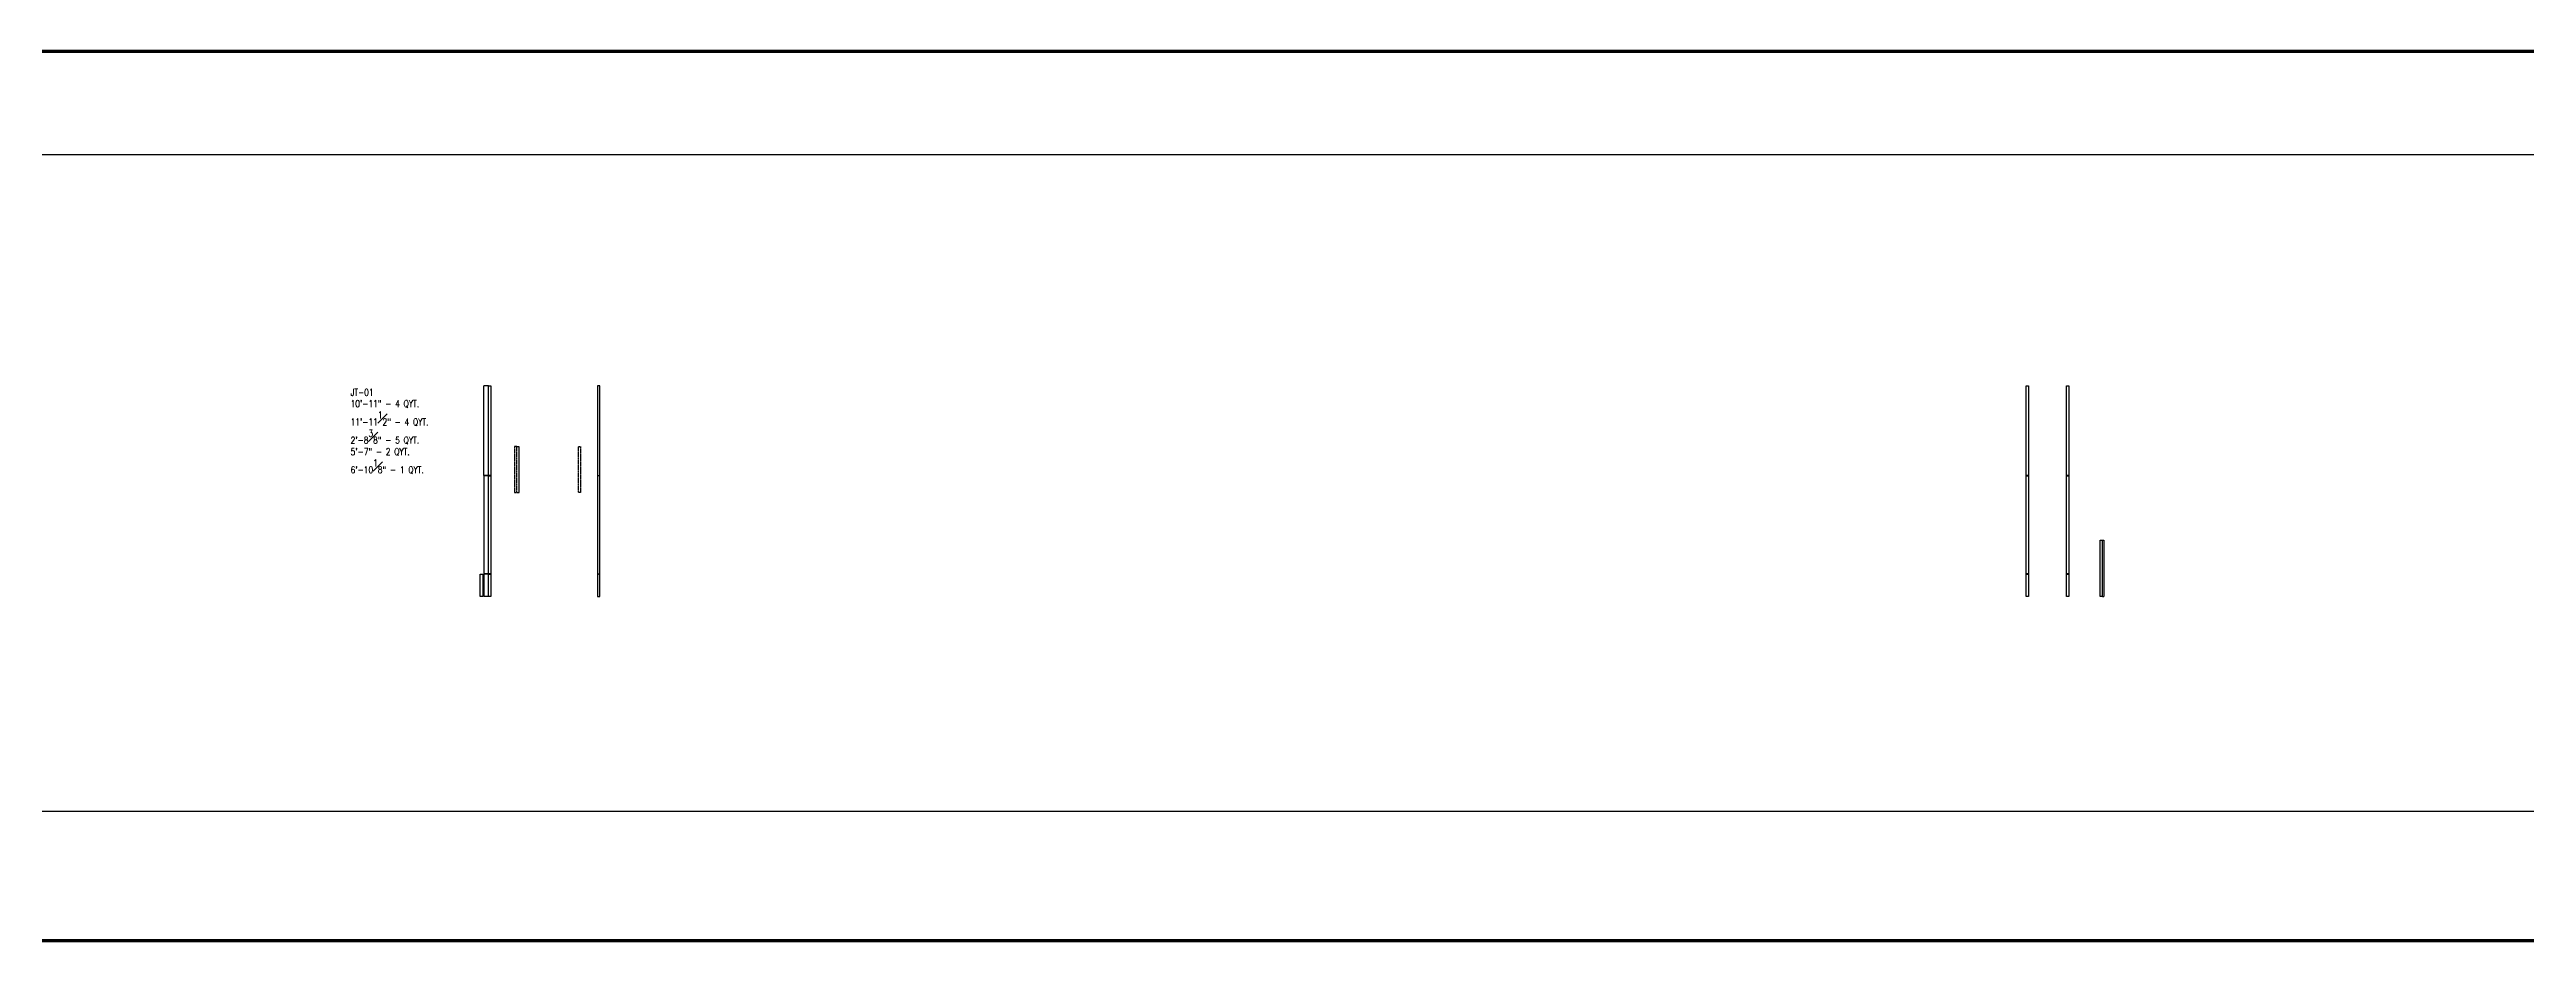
# Model space of a CAD drawing. Header units: inches. Extents: x 0 to 14480, y -2 to 5324.
# Drawn here: x 7240 to 10860, y -2 to 1302 of the extents above; entities that cross this region are included whole.
import ezdxf

# ---------------------------------------------------------------- set-up
doc = ezdxf.new("R2010")
doc.units = ezdxf.units.IN
doc.header["$MEASUREMENT"] = 0
doc.linetypes.add('NBK_Hidden', pattern=[0.125, 0.083333, -0.041667])
doc.layers.add('!Extrusion', color=140, linetype='Continuous', lineweight=25)
doc.layers.add('0 @ 1', color=7, linetype='Continuous')
doc.styles.add('Romans', font='romans.shx', dxfattribs={"width": 0.8})
doc.dimstyles.new('NBK$0', dxfattribs={"dimtxt": 0.0625, "dimasz": 0.046875, "dimexe": 0, "dimexo": 0.03125, "dimgap": 0.03, "dimtad": 3, "dimdec": 4, "dimzin": 3, "dimdsep": 46, "dimlunit": 4, "dimtxsty": 'Romans', "dimblk": 'DOT', "dimblk1": 'DOT', "dimblk2": 'DOT', "dimcen": 0, "dimazin": 2, "dimtfac": 0.8, "dimtdec": 4, "dimtmove": 2, "dimatfit": 2, "dimfxl": 1, "dimtfill": 1, "dimfrac": 1, "dimtolj": 1, "dimtzin": 0, "dimarcsym": 1})

# ---------------------------------------------------------------- blocks, each defined once
blk = doc.blocks.new('_Dot')
at = {"color": 0, "linetype": 'ByBlock', "lineweight": -2}
blk.add_line((-0.5, 0), (-1, 0), dxfattribs=at)
at = {"color": 0, "linetype": 'ByBlock', "const_width": 0.5}
blk.add_lwpolyline([(-0.25, 0, 1), (0.25, 0, 1)], format="xyb", close=True, dxfattribs=at)
blk = doc.blocks.new('*D371')
at = {"layer": '0 @ 1', "color": 0, "lineweight": -2}
for p, q in [((2358.5, 82.1), (2360.8, 82.1)), ((2360.8, 82.1), (2360.8, 0)), ((2358.5, 0), (2360.8, 0))]:
    blk.add_line(p, q, dxfattribs=at)
at = {"layer": 'Defpoints', "color": 0}
for p in [(2358.4, 82.1), (2358.4, 0), (2360.8, 0)]:
    blk.add_point(p, dxfattribs=at)
at = {"layer": '0 @ 1', "color": 0, "lineweight": -2, "xscale": 0.046875, "yscale": 0.046875, "zscale": 0.046875}
for p, rotation in [((2360.8, 82.1), 90), ((2360.8, 0), 270)]:
    blk.add_blockref('_Dot', p, dxfattribs=dict(at, rotation=rotation))
at = {"layer": '0 @ 1', "color": 0, "char_height": 0.0625, "attachment_point": 5, "rotation": 90, "style": 'Romans'}
for s, insert in [('\\A1;6\'-10{\\H0.800000x;\\S1#8;}"', (2360.7, 41.1)), ('\\A1;[2086]', (2360.9, 41.1))]:
    blk.add_mtext(s, dxfattribs=dict(at, insert=insert))
blk = doc.blocks.new('*D372')
at = {"layer": '0 @ 1', "color": 0, "lineweight": -2}
for p, q in [((41.3, 219), (44.8, 219)), ((44.8, 152), (44.8, 218.9)), ((41.3, 152), (44.8, 152))]:
    blk.add_line(p, q, dxfattribs=at)
at = {"layer": 'Defpoints', "color": 0}
for p in [(41.3, 219), (44.8, 219), (41.3, 152)]:
    blk.add_point(p, dxfattribs=at)
at = {"layer": '0 @ 1', "color": 0, "lineweight": -2, "xscale": 0.046875, "yscale": 0.046875, "zscale": 0.046875}
for p, rotation in [((44.8, 219), 90), ((44.8, 152), 270)]:
    blk.add_blockref('_Dot', p, dxfattribs=dict(at, rotation=rotation))
at = {"layer": '0 @ 1', "color": 0, "char_height": 0.0625, "attachment_point": 5, "rotation": 90, "style": 'Romans'}
for s, insert in [('\\A1;5\'-7"', (44.8, 185.5)), ('\\A1;[1701]', (44.9, 185.5))]:
    blk.add_mtext(s, dxfattribs=dict(at, insert=insert))
blk = doc.blocks.new('*D373')
at = {"layer": '0 @ 1', "color": 0, "lineweight": -2}
for p, q in [((0, 32.4), (-7.1, 32.4)), ((-7.1, 32.4), (-7.1, 0)), ((0, 0), (-7.1, 0))]:
    blk.add_line(p, q, dxfattribs=at)
at = {"layer": 'Defpoints', "color": 0}
for p in [(-7.1, 0), (0, 32.4), (0, 0)]:
    blk.add_point(p, dxfattribs=at)
at = {"layer": '0 @ 1', "color": 0, "lineweight": -2, "xscale": 0.046875, "yscale": 0.046875, "zscale": 0.046875}
for p, rotation in [((-7.1, 32.4), 90), ((-7.1, 0), 270)]:
    blk.add_blockref('_Dot', p, dxfattribs=dict(at, rotation=rotation))
at = {"layer": '0 @ 1', "color": 0, "char_height": 0.0625, "attachment_point": 5, "rotation": 90, "style": 'Romans'}
for s, insert in [('\\A1;2\'-8{\\H0.800000x;\\S3#8;}"', (-7.2, 16.2)), ('\\A1;[823]', (-7.1, 16.2))]:
    blk.add_mtext(s, dxfattribs=dict(at, insert=insert))
blk = doc.blocks.new('*D374')
at = {"layer": '0 @ 1', "color": 0, "lineweight": -2}
for p, q in [((0, 176.4), (-7.1, 176.4)), ((-7.1, 176.3), (-7.1, 32.9)), ((0, 32.9), (-7.1, 32.9))]:
    blk.add_line(p, q, dxfattribs=at)
at = {"layer": 'Defpoints', "color": 0}
for p in [(0, 176.4), (-7.1, 32.9), (0, 32.9)]:
    blk.add_point(p, dxfattribs=at)
at = {"layer": '0 @ 1', "color": 0, "lineweight": -2, "xscale": 0.046875, "yscale": 0.046875, "zscale": 0.046875}
for p, rotation in [((-7.1, 176.4), 90), ((-7.1, 32.9), 270)]:
    blk.add_blockref('_Dot', p, dxfattribs=dict(at, rotation=rotation))
at = {"layer": '0 @ 1', "color": 0, "char_height": 0.0625, "attachment_point": 5, "rotation": 90, "style": 'Romans'}
for s, insert in [('\\A1;11\'-11{\\H0.800000x;\\S1#2;}"', (-7.2, 104.6)), ('\\A1;[3645]', (-7.1, 104.6))]:
    blk.add_mtext(s, dxfattribs=dict(at, insert=insert))
blk = doc.blocks.new('*D375')
at = {"layer": '0 @ 1', "color": 0, "lineweight": -2}
for p, q in [((0, 307.8), (-7.1, 307.8)), ((-7.1, 176.9), (-7.1, 307.8)), ((0, 176.8), (-7.1, 176.8))]:
    blk.add_line(p, q, dxfattribs=at)
at = {"layer": 'Defpoints', "color": 0}
for p in [(-7.1, 307.8), (0, 307.8), (0, 176.8)]:
    blk.add_point(p, dxfattribs=at)
at = {"layer": '0 @ 1', "color": 0, "lineweight": -2, "xscale": 0.046875, "yscale": 0.046875, "zscale": 0.046875}
for p, rotation in [((-7.1, 307.8), 90), ((-7.1, 176.8), 270)]:
    blk.add_blockref('_Dot', p, dxfattribs=dict(at, rotation=rotation))
at = {"layer": '0 @ 1', "color": 0, "char_height": 0.0625, "attachment_point": 5, "rotation": 90, "style": 'Romans'}
for s, insert in [('\\A1;10\'-11"', (-7.2, 242.3)), ('\\A1;[3327.5]', (-7.1, 242.3))]:
    blk.add_mtext(s, dxfattribs=dict(at, insert=insert))
blk = doc.blocks.new('BOTTOM3')
at = {"layer": '!Extrusion', "color": 156}
for points in [[(0, 176.8125), (0, 307.8125), (2.22441, 307.8125, 1), (2.5, 307.8125), (3.24803, 307.8125), (3.24803, 176.8125)], [(162.59252, 176.8125), (162.59252, 307.8125), (160.36811, 307.8125, -1), (160.09252, 307.8125), (159.34448, 307.8125), (159.34448, 176.8125)], [(2247.125, 176.8125), (2247.125, 307.8125), (2249.34941, 307.8125, 1), (2249.625, 307.8125), (2250.37303, 307.8125), (2250.37303, 176.8125)], [(2306.28198, 176.8125), (2306.28198, 307.8125), (2308.50639, 307.8125, 1), (2308.78198, 307.8125), (2309.53002, 307.8125), (2309.53002, 176.8125)]]:
    blk.add_lwpolyline(points, format="xyb", close=True, dxfattribs=at)
at = {"layer": '!Extrusion', "color": 46, "linetype": 'NBK_Hidden'}
for points in [[(41.25885, 152), (41.25885, 218.97392), (39.03445, 218.97392, -1), (38.75885, 218.97392), (38.01082, 218.97392), (38.01082, 152)], [(131.21063, 152), (131.21063, 218.97392), (133.43504, 218.97392, 1), (133.71063, 218.97392), (134.45866, 218.97392), (134.45866, 152)]]:
    blk.add_lwpolyline(points, format="xyb", close=True, dxfattribs=at)
at = {"layer": '!Extrusion', "color": 80}
for points in [[(0, 32.89518), (0, 176.39518), (2.22441, 176.39518, 1), (2.5, 176.39518), (3.24803, 176.39518), (3.24803, 32.89518)], [(162.59252, 32.89518), (162.59252, 176.39518), (160.36811, 176.39518, -1), (160.09252, 176.39518), (159.34448, 176.39518), (159.34448, 32.89518)], [(2247.125, 32.89518), (2247.125, 176.39518), (2249.34941, 176.39518, 1), (2249.625, 176.39518), (2250.37303, 176.39518), (2250.37303, 32.89518)], [(2306.28198, 32.89518), (2306.28198, 176.39518), (2308.50639, 176.39518, 1), (2308.78198, 176.39518), (2309.53002, 176.39518), (2309.53002, 32.89518)]]:
    blk.add_lwpolyline(points, format="xyb", close=True, dxfattribs=at)
at = {"layer": '!Extrusion', "color": 205}
blk.add_lwpolyline([(2358.43553, 82.12254), (2358.43553, 0), (2355.1875, 0), (2355.1875, 82.12254), (2357.41191, 82.12254, 1), (2357.6875, 82.12254)], format="xyb", close=True, dxfattribs=at)
at = {"layer": '!Extrusion', "color": 155}
blk.add_lwpolyline([(-12.48295, 32.39518), (-8.51659, 32.39518), (-8.51659, 0), (-12.48295, 0)], close=True, dxfattribs=at)
for points in [[(0, 0), (0, 32.40476), (2.22441, 32.40476, 1), (2.5, 32.40476), (3.24803, 32.40476), (3.24803, 0)], [(162.59252, 0), (162.59252, 32.40476), (160.36811, 32.40476, -1), (160.09252, 32.40476), (159.34448, 32.40476), (159.34448, 0)], [(2247.125, 0), (2247.125, 32.40476), (2249.34941, 32.40476, 1), (2249.625, 32.40476), (2250.37303, 32.40476), (2250.37303, 0)], [(2306.28198, 0), (2306.28198, 32.40476), (2308.50639, 32.40476, 1), (2308.78198, 32.40476), (2309.53002, 32.40476), (2309.53002, 0)]]:
    blk.add_lwpolyline(points, format="xyb", close=True, dxfattribs=at)
at = {"layer": '0 @ 1', "color": 254}
for base, p1, p2, picture, middle in [((-7.14055, 307.8125), (0, 176.8125), (0, 307.8125), '*D375', (-7.20775, 242.3125)), ((44.82985, 218.97392), (41.25885, 152), (41.25885, 218.97392), '*D372', (44.76265, 185.48696)), ((-7.14055, 32.89518), (0, 176.39518), (0, 32.89518), '*D374', (-7.22055, 104.64518)), ((2360.77777, 0), (2358.43553, 82.12254), (2358.43553, 0), '*D371', (2360.69777, 41.06127)), ((-7.14055, 0), (0, 32.40476), (0, 0), '*D373', (-7.22055, 16.20238))]:
    dim = blk.add_linear_dim(base=base, p1=p1, p2=p2, angle=90, dimstyle='NBK$0', override={"dimscale": 1, "dimpost": '\\X', "dimtfill": 0, "dimarcsym": 0}, dxfattribs=at)
    dim.commit()
    dim.dimension.update_dxf_attribs({"geometry": picture, "text_midpoint": middle})

msp = doc.modelspace()

# ---------------------------------------------------------------- linework, layer by layer
at = {"color": 3, "const_width": 5}
msp.add_lwpolyline([(380, 1300), (13490, 1300), (13490, 0), (380, 0)], close=True, dxfattribs=at)
at = {"color": 1}
msp.add_lwpolyline([(0, 1149.1), (14480, 1149.1), (14480, 189.1), (0, 189.1)], close=True, dxfattribs=at)

# ---------------------------------------------------------------- block references
msp.add_blockref('BOTTOM3', (7881.7, 503.2))

# ---------------------------------------------------------------- texts
at = {"insert": (7680, 806.6), "char_height": 10, "width": 178, "attachment_point": 1, "style": 'Romans'}
msp.add_mtext('{\\C3;JT-01}\\P{\\C156;10\'-11"} - {\\C3;4 QYT.}\\P{\\C80;{{\\l}}11\'-11\\S1#2;"{{\\L}}} - {\\C3;4 QYT.}\\P{\\C155;{{\\l}}2\'-8\\S3#8;"{{\\L}}} - {\\C3;5 QYT.}\\P{\\C46;5{{\\l}}\'-{{\\L}}7{{\\l}}"{{\\L}}} - 2 QYT.\\P{\\C205;{{\\l}}6\'-10\\S1#8;"{{\\L}}\\C244; }- 1 QYT.', dxfattribs=at)

doc.saveas('drawing.dxf')
